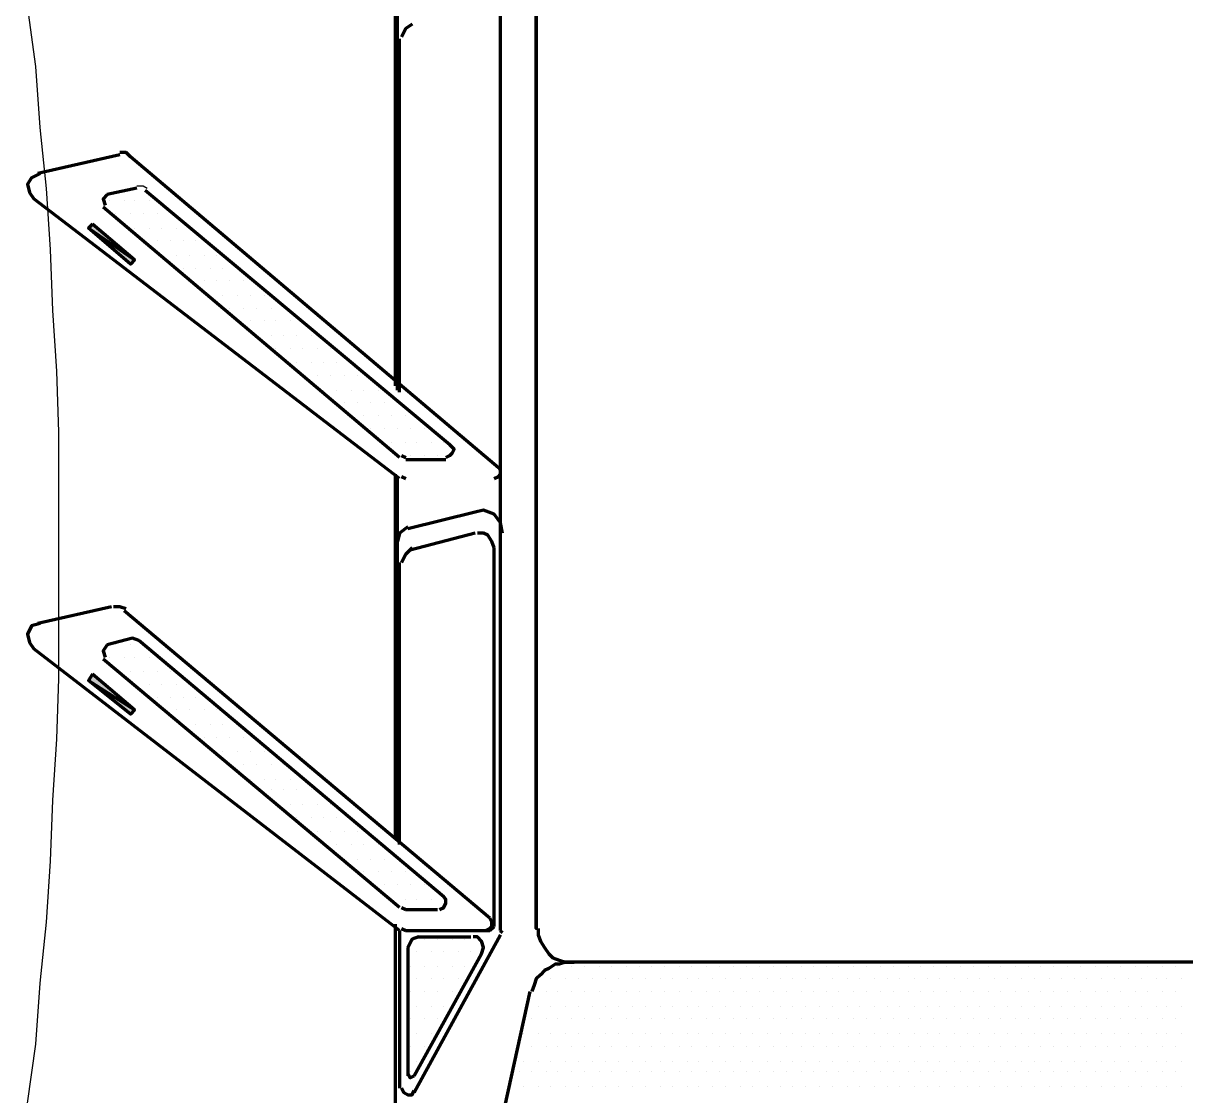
# Model space of a CAD drawing. Header units: millimetres. Extents: x 2273 to 2522, y 1034 to 1187.
# Drawn here: x 2394.022 to 2395.649, y 1170.267 to 1171.767 of the extents above; entities that cross this region are included whole.
import ezdxf

# ---------------------------------------------------------------- set-up
doc = ezdxf.new("R2010")
doc.units = ezdxf.units.MM
doc.linetypes.add('DASHED', pattern=[19.05, 12.7, -6.35])
doc.layers.add('LAYER8', color=8, linetype='Continuous')
doc.layers.add('PAREDES', color=4, linetype='Continuous', lineweight=100)
doc.layers.add('projeção coberta', color=252, linetype='DASHED', lineweight=0)

# ---------------------------------------------------------------- blocks, each defined once
blk = doc.blocks.new('CAR')
at = {"layer": 'projeção coberta', "linetype": 'Continuous'}
for points in [[(75.5446, 144.598), (75.5887, 144.6627), (75.5387, 144.6039), (75.5446, 144.598), (75.5887, 144.6627), (75.5946, 144.6569)], [(76.177, 144.598), (76.2181, 144.6627), (76.1681, 144.6039), (76.177, 144.598), (76.2181, 144.6627), (76.224, 144.6569)]]:
    blk.add_hatch(color=0, dxfattribs=at).paths.add_polyline_path(points)
at = {"layer": 'PAREDES', "color": 0, "linetype": 'Continuous'}
for points in [[(76.5711, 146.3863), (76.5711, 145.2657)], [(76.5946, 146.1275), (76.5946, 146.1275)], [(76.6328, 146.1275), (76.6328, 146.1275)], [(76.6711, 146.1275), (76.6711, 146.1275)], [(76.7093, 146.1275), (76.7093, 146.1275)], [(76.7446, 146.1275), (76.7446, 146.1275)], [(76.577, 146.1186), (76.577, 146.1186)], [(76.5946, 146.1069), (76.5946, 146.1069)], [(76.6123, 146.1186), (76.6123, 146.1186)], [(76.6328, 146.1069), (76.6328, 146.1069)], [(76.6505, 146.1186), (76.6505, 146.1186)], [(76.6711, 146.1069), (76.6711, 146.1069)], [(76.6887, 146.1186), (76.6887, 146.1186)], [(76.7093, 146.1069), (76.7093, 146.1069)], [(76.724, 146.1186), (76.724, 146.1186)], [(76.7446, 146.1069), (76.7446, 146.1069)], [(76.577, 146.101), (76.577, 146.101)], [(76.5946, 146.0922), (76.5946, 146.0922)], [(76.6123, 146.101), (76.6123, 146.101)], [(76.6328, 146.0922), (76.6328, 146.0922)], [(76.6505, 146.101), (76.6505, 146.101)], [(76.6711, 146.0922), (76.6711, 146.0922)], [(76.6887, 146.101), (76.6887, 146.101)], [(76.7093, 146.0922), (76.7093, 146.0922)], [(76.724, 146.101), (76.724, 146.101)], [(76.7446, 146.0922), (76.7446, 146.0922)], [(76.577, 146.0804), (76.577, 146.0804)], [(76.6123, 146.0804), (76.6123, 146.0804)], [(76.6505, 146.0804), (76.6505, 146.0804)], [(76.6887, 146.0804), (76.6887, 146.0804)], [(76.724, 146.0804), (76.724, 146.0804)], [(76.577, 146.0627), (76.577, 146.0627)], [(76.5946, 146.0716), (76.5946, 146.0716)], [(76.6123, 146.0627), (76.6123, 146.0627)], [(76.6328, 146.0716), (76.6328, 146.0716)], [(76.6505, 146.0627), (76.6505, 146.0627)], [(76.6711, 146.0716), (76.6711, 146.0716)], [(76.6887, 146.0627), (76.6887, 146.0627)], [(76.7093, 146.0716), (76.7093, 146.0716)], [(76.724, 146.0627), (76.724, 146.0627)], [(76.7446, 146.0716), (76.7446, 146.0716)], [(76.577, 146.0422), (76.577, 146.0422)], [(76.5946, 146.0539), (76.5946, 146.0539)], [(76.6123, 146.0422), (76.6123, 146.0422)], [(76.6328, 146.0539), (76.6328, 146.0539)], [(76.6505, 146.0422), (76.6505, 146.0422)], [(76.6711, 146.0539), (76.6711, 146.0539)], [(76.6887, 146.0422), (76.6887, 146.0422)], [(76.7093, 146.0539), (76.7093, 146.0539)], [(76.724, 146.0422), (76.724, 146.0422)], [(76.7446, 146.0539), (76.7446, 146.0539)], [(76.5946, 146.0333), (76.5946, 146.0333)], [(76.6328, 146.0333), (76.6328, 146.0333)], [(76.6711, 146.0333), (76.6711, 146.0333)], [(76.7093, 146.0333), (76.7093, 146.0333)], [(76.7446, 146.0333), (76.7446, 146.0333)], [(76.577, 146.0245), (76.577, 146.0245)], [(76.5946, 146.0157), (76.5946, 146.0157)], [(76.6123, 146.0245), (76.6123, 146.0245)], [(76.6328, 146.0157), (76.6328, 146.0157)], [(76.6505, 146.0245), (76.6505, 146.0245)], [(76.6711, 146.0157), (76.6711, 146.0157)], [(76.6887, 146.0245), (76.6887, 146.0245)], [(76.7093, 146.0157), (76.7093, 146.0157)], [(76.724, 146.0245), (76.724, 146.0245)], [(76.7446, 146.0157), (76.7446, 146.0157)], [(76.577, 146.0069), (76.577, 146.0069)], [(76.5946, 145.9951), (76.5946, 145.9951)], [(76.6123, 146.0069), (76.6123, 146.0069)], [(76.6328, 145.9951), (76.6328, 145.9951)], [(76.6505, 146.0069), (76.6505, 146.0069)], [(76.6711, 145.9951), (76.6711, 145.9951)], [(76.6887, 146.0069), (76.6887, 146.0069)], [(76.7093, 145.9951), (76.7093, 145.9951)], [(76.724, 146.0069), (76.724, 146.0069)], [(76.7446, 145.9951), (76.7446, 145.9951)], [(76.577, 145.9863), (76.577, 145.9863)], [(76.5946, 145.9775), (76.5946, 145.9775)], [(76.6123, 145.9863), (76.6123, 145.9863)], [(76.6328, 145.9775), (76.6328, 145.9775)], [(76.6505, 145.9863), (76.6505, 145.9863)], [(76.6711, 145.9775), (76.6711, 145.9775)], [(76.6887, 145.9863), (76.6887, 145.9863)], [(76.7093, 145.9775), (76.7093, 145.9775)], [(76.724, 145.9863), (76.724, 145.9863)], [(76.7446, 145.9775), (76.7446, 145.9775)], [(76.577, 145.9686), (76.577, 145.9686)], [(76.5946, 145.9598), (76.5946, 145.9598)], [(76.6123, 145.9686), (76.6123, 145.9686)], [(76.6328, 145.9598), (76.6328, 145.9598)], [(76.6505, 145.9686), (76.6505, 145.9686)], [(76.6711, 145.9598), (76.6711, 145.9598)], [(76.6887, 145.9686), (76.6887, 145.9686)], [(76.7093, 145.9598), (76.7093, 145.9598)], [(76.724, 145.9686), (76.724, 145.9686)], [(76.7446, 145.9598), (76.7446, 145.9598)], [(76.577, 145.948), (76.577, 145.948)], [(76.6123, 145.948), (76.6123, 145.948)], [(76.6505, 145.948), (76.6505, 145.948)], [(76.6887, 145.948), (76.6887, 145.948)], [(76.724, 145.948), (76.724, 145.948)], [(76.577, 145.9304), (76.577, 145.9304)], [(76.5946, 145.9422), (76.5946, 145.9422)], [(76.6123, 145.9304), (76.6123, 145.9304)], [(76.6328, 145.9422), (76.6328, 145.9422)], [(76.6505, 145.9304), (76.6505, 145.9304)], [(76.6711, 145.9422), (76.6711, 145.9422)], [(76.6887, 145.9304), (76.6887, 145.9304)], [(76.7093, 145.9422), (76.7093, 145.9422)], [(76.724, 145.9304), (76.724, 145.9304)], [(76.7446, 145.9422), (76.7446, 145.9422)], [(76.577, 145.9127), (76.577, 145.9127)], [(76.5946, 145.9216), (76.5946, 145.9216)], [(76.6123, 145.9127), (76.6123, 145.9127)], [(76.6328, 145.9216), (76.6328, 145.9216)], [(76.6505, 145.9127), (76.6505, 145.9127)], [(76.6711, 145.9216), (76.6711, 145.9216)], [(76.6887, 145.9127), (76.6887, 145.9127)], [(76.7093, 145.9216), (76.7093, 145.9216)], [(76.724, 145.9127), (76.724, 145.9127)], [(76.7446, 145.9216), (76.7446, 145.9216)], [(76.577, 145.8951), (76.577, 145.8951)], [(76.5946, 145.9039), (76.5946, 145.9039)], [(76.6123, 145.8951), (76.6123, 145.8951)], [(76.6328, 145.9039), (76.6328, 145.9039)], [(76.6505, 145.8951), (76.6505, 145.8951)], [(76.6711, 145.9039), (76.6711, 145.9039)], [(76.6887, 145.8951), (76.6887, 145.8951)], [(76.7093, 145.9039), (76.7093, 145.9039)], [(76.724, 145.8951), (76.724, 145.8951)], [(76.7446, 145.9039), (76.7446, 145.9039)], [(76.5946, 145.8833), (76.5946, 145.8833)], [(76.6328, 145.8833), (76.6328, 145.8833)], [(76.6711, 145.8833), (76.6711, 145.8833)], [(76.7093, 145.8833), (76.7093, 145.8833)], [(76.7446, 145.8833), (76.7446, 145.8833)], [(76.577, 145.8745), (76.577, 145.8745)], [(76.5946, 145.8657), (76.5946, 145.8657)], [(76.6123, 145.8745), (76.6123, 145.8745)], [(76.6328, 145.8657), (76.6328, 145.8657)], [(76.6505, 145.8745), (76.6505, 145.8745)], [(76.6711, 145.8657), (76.6711, 145.8657)], [(76.6887, 145.8745), (76.6887, 145.8745)], [(76.7093, 145.8657), (76.7093, 145.8657)], [(76.724, 145.8745), (76.724, 145.8745)], [(76.7446, 145.8657), (76.7446, 145.8657)], [(76.577, 145.8569), (76.577, 145.8569)], [(76.6123, 145.8569), (76.6123, 145.8569)], [(76.6505, 145.8569), (76.6505, 145.8569)], [(76.6887, 145.8569), (76.6887, 145.8569)], [(76.724, 145.8569), (76.724, 145.8569)], [(76.577, 145.8363), (76.577, 145.8363)], [(76.5946, 145.8451), (76.5946, 145.8451)], [(76.6123, 145.8363), (76.6123, 145.8363)], [(76.6328, 145.8451), (76.6328, 145.8451)], [(76.6505, 145.8363), (76.6505, 145.8363)], [(76.6711, 145.8451), (76.6711, 145.8451)], [(76.6887, 145.8363), (76.6887, 145.8363)], [(76.7093, 145.8451), (76.7093, 145.8451)], [(76.724, 145.8363), (76.724, 145.8363)], [(76.7446, 145.8451), (76.7446, 145.8451)], [(76.577, 145.8186), (76.577, 145.8186)], [(76.5946, 145.8275), (76.5946, 145.8275)], [(76.6123, 145.8186), (76.6123, 145.8186)], [(76.6328, 145.8275), (76.6328, 145.8275)], [(76.6505, 145.8186), (76.6505, 145.8186)], [(76.6711, 145.8275), (76.6711, 145.8275)], [(76.6887, 145.8186), (76.6887, 145.8186)], [(76.7093, 145.8275), (76.7093, 145.8275)], [(76.724, 145.8186), (76.724, 145.8186)], [(76.7446, 145.8275), (76.7446, 145.8275)], [(76.577, 145.798), (76.577, 145.798)], [(76.5946, 145.8098), (76.5946, 145.8098)], [(76.6123, 145.798), (76.6123, 145.798)], [(76.6328, 145.8098), (76.6328, 145.8098)], [(76.6505, 145.798), (76.6505, 145.798)], [(76.6711, 145.8098), (76.6711, 145.8098)], [(76.6887, 145.798), (76.6887, 145.798)], [(76.7093, 145.8098), (76.7093, 145.8098)], [(76.724, 145.798), (76.724, 145.798)], [(76.7446, 145.8098), (76.7446, 145.8098)], [(76.5946, 145.7892), (76.5946, 145.7892)], [(76.6328, 145.7892), (76.6328, 145.7892)], [(76.6711, 145.7892), (76.6711, 145.7892)], [(76.7093, 145.7892), (76.7093, 145.7892)], [(76.7446, 145.7892), (76.7446, 145.7892)], [(76.577, 145.7804), (76.577, 145.7804)], [(76.5946, 145.7716), (76.5946, 145.7716)], [(76.6123, 145.7804), (76.6123, 145.7804)], [(76.6328, 145.7716), (76.6328, 145.7716)], [(76.6505, 145.7804), (76.6505, 145.7804)], [(76.6711, 145.7716), (76.6711, 145.7716)], [(76.6887, 145.7804), (76.6887, 145.7804)], [(76.7093, 145.7716), (76.7093, 145.7716)], [(76.724, 145.7804), (76.724, 145.7804)], [(76.7446, 145.7716), (76.7446, 145.7716)], [(76.577, 145.7627), (76.577, 145.7627)], [(76.5946, 145.7539), (76.5946, 145.7539)], [(76.6123, 145.7627), (76.6123, 145.7627)], [(76.6328, 145.7539), (76.6328, 145.7539)], [(76.6505, 145.7627), (76.6505, 145.7627)], [(76.6711, 145.7539), (76.6711, 145.7539)], [(76.6887, 145.7627), (76.6887, 145.7627)], [(76.7093, 145.7539), (76.7093, 145.7539)], [(76.724, 145.7627), (76.724, 145.7627)], [(76.7446, 145.7539), (76.7446, 145.7539)], [(76.577, 145.7451), (76.577, 145.7451)], [(76.5946, 145.7333), (76.5946, 145.7333)], [(76.6123, 145.7451), (76.6123, 145.7451)], [(76.6328, 145.7333), (76.6328, 145.7333)], [(76.6505, 145.7451), (76.6505, 145.7451)], [(76.6711, 145.7333), (76.6711, 145.7333)], [(76.6887, 145.7451), (76.6887, 145.7451)], [(76.7093, 145.7333), (76.7093, 145.7333)], [(76.724, 145.7451), (76.724, 145.7451)], [(76.7446, 145.7333), (76.7446, 145.7333)], [(76.577, 145.7245), (76.577, 145.7245)], [(76.5946, 145.7157), (76.5946, 145.7157)], [(76.6123, 145.7245), (76.6123, 145.7245)], [(76.6328, 145.7157), (76.6328, 145.7157)], [(76.6505, 145.7245), (76.6505, 145.7245)], [(76.6711, 145.7157), (76.6711, 145.7157)], [(76.6887, 145.7245), (76.6887, 145.7245)], [(76.7093, 145.7157), (76.7093, 145.7157)], [(76.724, 145.7245), (76.724, 145.7245)], [(76.7446, 145.7157), (76.7446, 145.7157)], [(76.577, 145.7069), (76.577, 145.7069)], [(76.6123, 145.7069), (76.6123, 145.7069)], [(76.6505, 145.7069), (76.6505, 145.7069)], [(76.6887, 145.7069), (76.6887, 145.7069)], [(76.724, 145.7069), (76.724, 145.7069)], [(76.577, 145.6863), (76.577, 145.6863)], [(76.5946, 145.698), (76.5946, 145.698)], [(76.6123, 145.6863), (76.6123, 145.6863)], [(76.6328, 145.698), (76.6328, 145.698)], [(76.6505, 145.6863), (76.6505, 145.6863)], [(76.6711, 145.698), (76.6711, 145.698)], [(76.6887, 145.6863), (76.6887, 145.6863)], [(76.7093, 145.698), (76.7093, 145.698)], [(76.724, 145.6863), (76.724, 145.6863)], [(76.7446, 145.698), (76.7446, 145.698)], [(76.577, 145.6686), (76.577, 145.6686)], [(76.5946, 145.6775), (76.5946, 145.6775)], [(76.6123, 145.6686), (76.6123, 145.6686)], [(76.6328, 145.6775), (76.6328, 145.6775)], [(76.6505, 145.6686), (76.6505, 145.6686)], [(76.6711, 145.6775), (76.6711, 145.6775)], [(76.6887, 145.6686), (76.6887, 145.6686)], [(76.7093, 145.6775), (76.7093, 145.6775)], [(76.724, 145.6686), (76.724, 145.6686)], [(76.7446, 145.6775), (76.7446, 145.6775)], [(76.5946, 145.6598), (76.5946, 145.6598)], [(76.6328, 145.6598), (76.6328, 145.6598)], [(76.6711, 145.6598), (76.6711, 145.6598)], [(76.7093, 145.6598), (76.7093, 145.6598)], [(76.7446, 145.6598), (76.7446, 145.6598)], [(76.577, 145.648), (76.577, 145.648)], [(76.5946, 145.6392), (76.5946, 145.6392)], [(76.6123, 145.648), (76.6123, 145.648)], [(76.6328, 145.6392), (76.6328, 145.6392)], [(76.6505, 145.648), (76.6505, 145.648)], [(76.6711, 145.6392), (76.6711, 145.6392)], [(76.6887, 145.648), (76.6887, 145.648)], [(76.7093, 145.6392), (76.7093, 145.6392)], [(76.724, 145.648), (76.724, 145.648)], [(76.7446, 145.6392), (76.7446, 145.6392)], [(76.577, 145.6304), (76.577, 145.6304)], [(76.5946, 145.6216), (76.5946, 145.6216)], [(76.6123, 145.6304), (76.6123, 145.6304)], [(76.6328, 145.6216), (76.6328, 145.6216)], [(76.6505, 145.6304), (76.6505, 145.6304)], [(76.6711, 145.6216), (76.6711, 145.6216)], [(76.6887, 145.6304), (76.6887, 145.6304)], [(76.7093, 145.6216), (76.7093, 145.6216)], [(76.724, 145.6304), (76.724, 145.6304)], [(76.7446, 145.6216), (76.7446, 145.6216)], [(76.577, 145.6127), (76.577, 145.6127)], [(76.6123, 145.6127), (76.6123, 145.6127)], [(76.6505, 145.6127), (76.6505, 145.6127)], [(76.6887, 145.6127), (76.6887, 145.6127)], [(76.724, 145.6127), (76.724, 145.6127)], [(76.577, 145.5951), (76.577, 145.5951)], [(76.5946, 145.601), (76.5946, 145.601)], [(76.6123, 145.5951), (76.6123, 145.5951)], [(76.6328, 145.601), (76.6328, 145.601)], [(76.6505, 145.5951), (76.6505, 145.5951)], [(76.6711, 145.601), (76.6711, 145.601)], [(76.6887, 145.5951), (76.6887, 145.5951)], [(76.7093, 145.601), (76.7093, 145.601)], [(76.724, 145.5951), (76.724, 145.5951)], [(76.7446, 145.601), (76.7446, 145.601)], [(76.577, 145.5745), (76.577, 145.5745)], [(76.5946, 145.5833), (76.5946, 145.5833)], [(76.6123, 145.5745), (76.6123, 145.5745)], [(76.6328, 145.5833), (76.6328, 145.5833)], [(76.6505, 145.5745), (76.6505, 145.5745)], [(76.6711, 145.5833), (76.6711, 145.5833)], [(76.6887, 145.5745), (76.6887, 145.5745)], [(76.7093, 145.5833), (76.7093, 145.5833)], [(76.724, 145.5745), (76.724, 145.5745)], [(76.7446, 145.5833), (76.7446, 145.5833)], [(76.577, 145.5569), (76.577, 145.5569)], [(76.5946, 145.5657), (76.5946, 145.5657)], [(76.6123, 145.5569), (76.6123, 145.5569)], [(76.6328, 145.5657), (76.6328, 145.5657)], [(76.6505, 145.5569), (76.6505, 145.5569)], [(76.6711, 145.5657), (76.6711, 145.5657)], [(76.6887, 145.5569), (76.6887, 145.5569)], [(76.7093, 145.5657), (76.7093, 145.5657)], [(76.724, 145.5569), (76.724, 145.5569)], [(76.7446, 145.5657), (76.7446, 145.5657)], [(76.5946, 145.548), (76.5946, 145.548)], [(76.6328, 145.548), (76.6328, 145.548)], [(76.6711, 145.548), (76.6711, 145.548)], [(76.7093, 145.548), (76.7093, 145.548)], [(76.7446, 145.548), (76.7446, 145.548)], [(76.577, 145.5363), (76.577, 145.5363)], [(76.5946, 145.5275), (76.5946, 145.5275)], [(76.6123, 145.5363), (76.6123, 145.5363)], [(76.6328, 145.5275), (76.6328, 145.5275)], [(76.6505, 145.5363), (76.6505, 145.5363)], [(76.6711, 145.5275), (76.6711, 145.5275)], [(76.6887, 145.5363), (76.6887, 145.5363)], [(76.7093, 145.5275), (76.7093, 145.5275)], [(76.724, 145.5363), (76.724, 145.5363)], [(76.7446, 145.5275), (76.7446, 145.5275)], [(76.577, 145.5186), (76.577, 145.5186)], [(76.5946, 145.5098), (76.5946, 145.5098)], [(76.6123, 145.5186), (76.6123, 145.5186)], [(76.6328, 145.5098), (76.6328, 145.5098)], [(76.6505, 145.5186), (76.6505, 145.5186)], [(76.6711, 145.5098), (76.6711, 145.5098)], [(76.6887, 145.5186), (76.6887, 145.5186)], [(76.7093, 145.5098), (76.7093, 145.5098)], [(76.724, 145.5186), (76.724, 145.5186)], [(76.7446, 145.5098), (76.7446, 145.5098)], [(76.577, 145.501), (76.577, 145.501)], [(76.5946, 145.4892), (76.5946, 145.4892)], [(76.6123, 145.501), (76.6123, 145.501)], [(76.6328, 145.4892), (76.6328, 145.4892)], [(76.6505, 145.501), (76.6505, 145.501)], [(76.6711, 145.4892), (76.6711, 145.4892)], [(76.6887, 145.501), (76.6887, 145.501)], [(76.7093, 145.4892), (76.7093, 145.4892)], [(76.724, 145.501), (76.724, 145.501)], [(76.7446, 145.4892), (76.7446, 145.4892)], [(76.577, 145.4804), (76.577, 145.4804)], [(76.5946, 145.4716), (76.5946, 145.4716)], [(76.6123, 145.4804), (76.6123, 145.4804)], [(76.6328, 145.4716), (76.6328, 145.4716)], [(76.6505, 145.4804), (76.6505, 145.4804)], [(76.6711, 145.4716), (76.6711, 145.4716)], [(76.6887, 145.4804), (76.6887, 145.4804)], [(76.7093, 145.4716), (76.7093, 145.4716)], [(76.724, 145.4804), (76.724, 145.4804)], [(76.7446, 145.4716), (76.7446, 145.4716)], [(76.577, 145.4627), (76.577, 145.4627)], [(76.6123, 145.4627), (76.6123, 145.4627)], [(76.6505, 145.4627), (76.6505, 145.4627)], [(76.6887, 145.4627), (76.6887, 145.4627)], [(76.724, 145.4627), (76.724, 145.4627)], [(76.577, 145.4422), (76.577, 145.4422)], [(76.5946, 145.451), (76.5946, 145.451)], [(76.6123, 145.4422), (76.6123, 145.4422)], [(76.6328, 145.451), (76.6328, 145.451)], [(76.6505, 145.4422), (76.6505, 145.4422)], [(76.6711, 145.451), (76.6711, 145.451)], [(76.6887, 145.4422), (76.6887, 145.4422)], [(76.7093, 145.451), (76.7093, 145.451)], [(76.724, 145.4422), (76.724, 145.4422)], [(76.7446, 145.451), (76.7446, 145.451)], [(76.577, 145.4245), (76.577, 145.4245)], [(76.5946, 145.4363), (76.5946, 145.4363)], [(76.6123, 145.4245), (76.6123, 145.4245)], [(76.6328, 145.4363), (76.6328, 145.4363)], [(76.6505, 145.4245), (76.6505, 145.4245)], [(76.6711, 145.4363), (76.6711, 145.4363)], [(76.6887, 145.4245), (76.6887, 145.4245)], [(76.7093, 145.4363), (76.7093, 145.4363)], [(76.724, 145.4245), (76.724, 145.4245)], [(76.7446, 145.4363), (76.7446, 145.4363)], [(76.5946, 145.4157), (76.5946, 145.4157)], [(76.6328, 145.4157), (76.6328, 145.4157)], [(76.6711, 145.4157), (76.6711, 145.4157)], [(76.7093, 145.4157), (76.7093, 145.4157)], [(76.7446, 145.4157), (76.7446, 145.4157)], [(76.577, 145.4039), (76.577, 145.4039)], [(76.5946, 145.398), (76.5946, 145.398)], [(76.6123, 145.4039), (76.6123, 145.4039)], [(76.6328, 145.398), (76.6328, 145.398)], [(76.6505, 145.4039), (76.6505, 145.4039)], [(76.6711, 145.398), (76.6711, 145.398)], [(76.6887, 145.4039), (76.6887, 145.4039)], [(76.7093, 145.398), (76.7093, 145.398)], [(76.724, 145.4039), (76.724, 145.4039)], [(76.7446, 145.398), (76.7446, 145.398)], [(76.577, 145.3863), (76.577, 145.3863)], [(76.5946, 145.3775), (76.5946, 145.3775)], [(76.6123, 145.3863), (76.6123, 145.3863)], [(76.6328, 145.3775), (76.6328, 145.3775)], [(76.6505, 145.3863), (76.6505, 145.3863)], [(76.6711, 145.3775), (76.6711, 145.3775)], [(76.6887, 145.3863), (76.6887, 145.3863)], [(76.7093, 145.3775), (76.7093, 145.3775)], [(76.724, 145.3863), (76.724, 145.3863)], [(76.7446, 145.3775), (76.7446, 145.3775)], [(76.577, 145.3686), (76.577, 145.3686)], [(76.5946, 145.3598), (76.5946, 145.3598)], [(76.6123, 145.3686), (76.6123, 145.3686)], [(76.6328, 145.3598), (76.6328, 145.3598)], [(76.6505, 145.3686), (76.6505, 145.3686)], [(76.6711, 145.3598), (76.6711, 145.3598)], [(76.6887, 145.3686), (76.6887, 145.3686)], [(76.7093, 145.3598), (76.7093, 145.3598)], [(76.724, 145.3686), (76.724, 145.3686)], [(76.7446, 145.3598), (76.7446, 145.3598)], [(76.577, 145.351), (76.577, 145.351)], [(76.6123, 145.351), (76.6123, 145.351)], [(76.6505, 145.351), (76.6505, 145.351)], [(76.6887, 145.351), (76.6887, 145.351)], [(76.724, 145.351), (76.724, 145.351)], [(76.577, 145.3304), (76.577, 145.3304)], [(76.5946, 145.3392), (76.5946, 145.3392)], [(76.6123, 145.3304), (76.6123, 145.3304)], [(76.6328, 145.3392), (76.6328, 145.3392)], [(76.6505, 145.3304), (76.6505, 145.3304)], [(76.6711, 145.3392), (76.6711, 145.3392)], [(76.6887, 145.3304), (76.6887, 145.3304)], [(76.7093, 145.3392), (76.7093, 145.3392)], [(76.724, 145.3304), (76.724, 145.3304)], [(76.7446, 145.3392), (76.7446, 145.3392)], [(76.577, 145.3127), (76.577, 145.3127)], [(76.5946, 145.3216), (76.5946, 145.3216)], [(76.6123, 145.3127), (76.6123, 145.3127)], [(76.6328, 145.3216), (76.6328, 145.3216)], [(76.6505, 145.3127), (76.6505, 145.3127)], [(76.6711, 145.3216), (76.6711, 145.3216)], [(76.6887, 145.3127), (76.6887, 145.3127)], [(76.7093, 145.3216), (76.7093, 145.3216)], [(76.724, 145.3127), (76.724, 145.3127)], [(76.7446, 145.3216), (76.7446, 145.3216)], [(76.5946, 145.3039), (76.5946, 145.3039)], [(76.6328, 145.3039), (76.6328, 145.3039)], [(76.6711, 145.3039), (76.6711, 145.3039)], [(76.7093, 145.3039), (76.7093, 145.3039)], [(76.7446, 145.3039), (76.7446, 145.3039)], [(76.524, 145.2275), (76.5328, 145.2275), (76.5417, 145.2304), (76.5505, 145.2363), (76.5593, 145.2422), (76.5652, 145.248), (76.5681, 145.2569), (76.5711, 145.2657), (76.5711, 145.2775)], [(76.524, 145.2275), (76.5328, 145.2275), (76.5417, 145.2304), (76.5505, 145.2363), (76.5593, 145.2422), (76.5652, 145.248), (76.5681, 145.2569), (76.5711, 145.2657), (76.5711, 145.2775)], [(76.577, 145.2922), (76.577, 145.2922)], [(76.5946, 145.2833), (76.5946, 145.2833)], [(76.6123, 145.2922), (76.6123, 145.2922)], [(76.6328, 145.2833), (76.6328, 145.2833)], [(76.6505, 145.2922), (76.6505, 145.2922)], [(76.6711, 145.2833), (76.6711, 145.2833)], [(76.6887, 145.2922), (76.6887, 145.2922)], [(76.7093, 145.2833), (76.7093, 145.2833)], [(76.724, 145.2922), (76.724, 145.2922)], [(76.7446, 145.2833), (76.7446, 145.2833)], [(76.5711, 145.2657), (76.574, 145.2569), (76.574, 145.251), (76.5799, 145.2422), (76.5828, 145.2363), (76.5887, 145.2304), (76.5946, 145.2245), (76.6034, 145.2216), (76.6123, 145.2186)], [(76.5711, 145.2657), (76.574, 145.2569), (76.574, 145.251), (76.5799, 145.2422), (76.5828, 145.2363), (76.5887, 145.2304), (76.5946, 145.2245), (76.6034, 145.2216), (76.6123, 145.2186)], [(76.5711, 145.2657), (76.5711, 145.2657)], [(76.577, 145.2745), (76.577, 145.2745)], [(76.5946, 145.2657), (76.5946, 145.2657)], [(76.6123, 145.2745), (76.6123, 145.2745)], [(76.6328, 145.2657), (76.6328, 145.2657)], [(76.6505, 145.2745), (76.6505, 145.2745)], [(76.6711, 145.2657), (76.6711, 145.2657)], [(76.6887, 145.2745), (76.6887, 145.2745)], [(76.7093, 145.2657), (76.7093, 145.2657)], [(76.724, 145.2745), (76.724, 145.2745)], [(76.7446, 145.2657), (76.7446, 145.2657)], [(76.577, 145.2539), (76.577, 145.2539)], [(76.5946, 145.2451), (76.5946, 145.2451)], [(76.6123, 145.2539), (76.6123, 145.2539)], [(76.6328, 145.2451), (76.6328, 145.2451)], [(76.6505, 145.2539), (76.6505, 145.2539)], [(76.6711, 145.2451), (76.6711, 145.2451)], [(76.6887, 145.2539), (76.6887, 145.2539)], [(76.7093, 145.2451), (76.7093, 145.2451)], [(76.724, 145.2539), (76.724, 145.2539)], [(76.7446, 145.2451), (76.7446, 145.2451)], [(76.6123, 145.2392), (76.6123, 145.2392)], [(76.6505, 145.2392), (76.6505, 145.2392)], [(76.6887, 145.2392), (76.6887, 145.2392)], [(76.724, 145.2392), (76.724, 145.2392)], [(74.9828, 145.2245), (76.524, 145.2245), (74.9828, 145.2245)], [(76.5946, 145.2275), (76.5946, 145.2275)], [(76.6123, 145.2186), (76.6123, 145.2186)], [(76.6123, 145.2157), (77.0534, 145.1186)], [(76.6328, 145.2275), (76.6328, 145.2275)], [(76.6505, 145.2186), (76.6505, 145.2186)], [(76.6711, 145.2275), (76.6711, 145.2275)], [(76.6887, 145.2186), (76.6887, 145.2186)], [(76.7093, 145.2275), (76.7093, 145.2275)], [(76.724, 145.2186), (76.724, 145.2186)], [(76.7446, 145.2275), (76.7446, 145.2275)], [(76.6711, 145.2069), (76.6711, 145.2069)], [(76.6887, 145.201), (76.6887, 145.201)], [(76.7093, 145.2069), (76.7093, 145.2069)], [(76.724, 145.201), (76.724, 145.201)], [(76.7446, 145.2069), (76.7446, 145.2069)], [(76.7446, 145.1892), (76.7446, 145.1892)], [(76.527, 145.1745), (75.2328, 145.1745)], [(75.8799, 145.1716), (75.4446, 144.6569)], [(75.8946, 145.1657), (75.8917, 145.1716), (75.8887, 145.1745), (75.8828, 145.1745), (75.877, 145.1716)], [(75.9711, 145.1775), (75.9564, 145.1745), (75.9446, 145.1657), (75.9387, 145.151), (75.9417, 145.1392)], [(75.9917, 145.1657), (75.9828, 145.1627), (75.974, 145.1569), (75.9711, 145.151), (75.9711, 145.1422)], [(76.5211, 145.1657), (75.9917, 145.1657)], [(76.527, 145.1539), (76.524, 145.1598), (76.5211, 145.1627), (76.5152, 145.1627), (76.5093, 145.1598)], [(76.527, 145.1598), (76.5211, 145.1657)], [(76.5299, 145.1745), (76.527, 145.1775)], [(76.5328, 145.1745), (76.7534, 145.0539)], [(76.5093, 145.1598), (76.0799, 144.648)], [(76.527, 145.0422), (76.527, 145.1598)], [(76.5593, 145.148), (76.5505, 145.151), (76.5417, 145.148), (76.5358, 145.1422), (76.5358, 145.1363)], [(76.5593, 145.148), (76.7299, 145.0539)], [(75.9417, 145.1392), (75.9652, 145.0451)], [(75.9711, 145.1392), (75.9946, 145.048)], [(76.5358, 145.0598), (76.5358, 145.1333)], [(76.5564, 145.1333), (76.5564, 145.1333)], [(76.5387, 145.1245), (76.5387, 145.1245)], [(76.5564, 145.1157), (76.5564, 145.1157)], [(76.577, 145.1245), (76.577, 145.1245)], [(76.5946, 145.1157), (76.5946, 145.1157)], [(75.8475, 145.1039), (75.4917, 144.6775)], [(75.8652, 145.098), (75.8623, 145.1039), (75.8593, 145.1069), (75.8534, 145.1098), (75.8475, 145.1039)], [(75.8681, 145.0422), (75.8681, 145.098)], [(76.4975, 145.0892), (76.4946, 145.0951), (76.4887, 145.098), (76.4828, 145.098), (76.4799, 145.0951)], [(76.5387, 145.1069), (76.5387, 145.1069)], [(76.577, 145.1069), (76.577, 145.1069)], [(76.6123, 145.1069), (76.6123, 145.1069)], [(75.8446, 145.0951), (75.8446, 145.0951)], [(75.8623, 145.0863), (75.8623, 145.0863)], [(76.4799, 145.0951), (76.1211, 144.6686)], [(76.4975, 145.0422), (76.4975, 145.0863)], [(76.5387, 145.0863), (76.5387, 145.0863)], [(76.5564, 145.0951), (76.5564, 145.0951)], [(76.577, 145.0863), (76.577, 145.0863)], [(76.5946, 145.0951), (76.5946, 145.0951)], [(76.6123, 145.0863), (76.6123, 145.0863)], [(76.6328, 145.0951), (76.6328, 145.0951)], [(76.6505, 145.0863), (76.6505, 145.0863)], [(75.824, 145.0686), (75.824, 145.0686)], [(75.8446, 145.0775), (75.8446, 145.0775)], [(75.8623, 145.0686), (75.8623, 145.0686)], [(76.4623, 145.0686), (76.4623, 145.0686)], [(76.4828, 145.0775), (76.4828, 145.0775)], [(76.5387, 145.0686), (76.5387, 145.0686)], [(76.5564, 145.0775), (76.5564, 145.0775)], [(76.577, 145.0686), (76.577, 145.0686)], [(76.5946, 145.0775), (76.5946, 145.0775)], [(76.6123, 145.0686), (76.6123, 145.0686)], [(76.6328, 145.0775), (76.6328, 145.0775)], [(76.6505, 145.0686), (76.6505, 145.0686)], [(76.6711, 145.0775), (76.6711, 145.0775)], [(76.6887, 145.0686), (76.6887, 145.0686)], [(75.2593, 145.051), (75.2652, 145.0422), (75.277, 145.0363)], [(75.8446, 145.0569), (75.8446, 145.0569)], [(75.9917, 145.051), (76.0005, 145.0422), (76.0123, 145.0363)], [(76.4828, 145.0569), (76.4828, 145.0569)], [(76.5358, 145.0598), (76.5387, 145.051), (76.5505, 145.0451)], [(76.5564, 145.0569), (76.5564, 145.0569)], [(76.5946, 145.0569), (76.5946, 145.0569)], [(76.6328, 145.0569), (76.6328, 145.0569)], [(76.6711, 145.0569), (76.6711, 145.0569)], [(76.7093, 145.0569), (76.7093, 145.0569)], [(76.727, 145.0451), (76.7328, 145.048), (76.7299, 145.0539)], [(76.7475, 145.0363), (76.7534, 145.0392), (76.7564, 145.0451), (76.7564, 145.051), (76.7505, 145.0539)], [(75.774, 145.0333), (75.2799, 145.0333)], [(75.8946, 145.0333), (75.5034, 144.5216)], [(75.8652, 145.0333), (75.5152, 144.6186)], [(75.8064, 145.0422), (75.8064, 145.0422)], [(75.824, 145.048), (75.824, 145.048)], [(75.8446, 145.0422), (75.8446, 145.0422)], [(75.8623, 145.048), (75.8623, 145.048)], [(75.8623, 145.0363), (75.8652, 145.0422)], [(75.8917, 145.0363), (75.8946, 145.0422)], [(75.8917, 145.0363), (75.8946, 145.0422)], [(75.9623, 145.0451), (75.9711, 145.0333), (75.9828, 145.0304)], [(76.4064, 145.0333), (76.0123, 145.0333)], [(76.527, 145.0333), (76.1328, 144.5216)], [(76.4946, 145.0333), (76.1475, 144.6186)], [(76.4446, 145.0422), (76.4446, 145.0422)], [(76.4623, 145.048), (76.4623, 145.048)], [(76.4828, 145.0422), (76.4828, 145.0422)], [(76.4946, 145.0363), (76.4975, 145.0422)], [(76.524, 145.0363), (76.527, 145.0422)], [(76.524, 145.0363), (76.527, 145.0422)], [(76.527, 145.0333), (76.7475, 145.0333)], [(76.5505, 145.0451), (76.7299, 145.0451)], [(76.577, 145.048), (76.577, 145.048)], [(76.6123, 145.048), (76.6123, 145.048)], [(76.6505, 145.048), (76.6505, 145.048)], [(76.6887, 145.048), (76.6887, 145.048)], [(76.724, 145.048), (76.724, 145.048)], [(75.7564, 145.0275), (74.5799, 145.0275)], [(75.7652, 145.0275), (74.5799, 145.0275)], [(75.7711, 145.0304), (75.2475, 145.0304)], [(75.7887, 145.0304), (75.7887, 145.0304)], [(75.8064, 145.0216), (75.8064, 145.0216)], [(75.824, 145.0304), (75.824, 145.0304)], [(75.8446, 145.0216), (75.8446, 145.0216)], [(76.3975, 145.0275), (75.8887, 145.0275)], [(76.3975, 145.0275), (75.8887, 145.0275)], [(76.4005, 145.0304), (75.8917, 145.0304)], [(76.4446, 145.0216), (76.4446, 145.0216)], [(76.4623, 145.0304), (76.4623, 145.0304)], [(76.4828, 145.0216), (76.4828, 145.0216)], [(77.077, 145.0275), (76.5181, 145.0275)], [(75.7711, 145.0039), (75.7711, 145.0039)], [(75.7887, 145.0127), (75.7887, 145.0127)], [(75.8064, 145.0039), (75.8064, 145.0039)], [(75.824, 145.0127), (75.824, 145.0127)], [(76.4064, 145.0039), (76.4064, 145.0039)], [(76.427, 145.0127), (76.427, 145.0127)], [(76.4446, 145.0039), (76.4446, 145.0039)], [(76.4623, 145.0127), (76.4623, 145.0127)], [(75.7887, 144.9922), (75.7887, 144.9922)], [(75.824, 144.9922), (75.824, 144.9922)], [(76.427, 144.9922), (76.427, 144.9922)], [(75.7711, 144.9833), (75.7711, 144.9833)], [(75.8064, 144.9833), (75.8064, 144.9833)], [(76.4064, 144.9833), (76.4064, 144.9833)], [(76.4446, 144.9833), (76.4446, 144.9833)], [(75.4887, 144.6657), (75.4975, 144.6245)], [(75.5064, 144.6627), (75.5064, 144.6627)], [(75.5387, 144.6039), (75.5446, 144.598), (75.5887, 144.6627), (75.5387, 144.6039)], [(75.5446, 144.6627), (75.5446, 144.6627)], [(75.5446, 144.598), (75.5887, 144.6627), (75.5946, 144.6569), (75.5446, 144.598)], [(76.1211, 144.6686), (76.1181, 144.6598)], [(76.1181, 144.6598), (76.127, 144.6245)], [(76.1446, 144.6627), (76.1446, 144.6627)], [(76.1681, 144.6039), (76.177, 144.598), (76.2181, 144.6627), (76.1681, 144.6039)], [(76.177, 144.598), (76.2181, 144.6627), (76.224, 144.6569), (76.177, 144.598)], [(76.1828, 144.6627), (76.1828, 144.6627)], [(75.4446, 144.6569), (75.4387, 144.651), (75.4387, 144.6422)], [(75.4417, 144.6422), (75.4681, 144.5275)], [(75.5064, 144.648), (75.5064, 144.648)], [(75.524, 144.6569), (75.524, 144.6569)], [(76.077, 144.651), (76.074, 144.6422), (76.074, 144.6333)], [(76.127, 144.6569), (76.127, 144.6569)], [(76.1446, 144.648), (76.1446, 144.648)], [(76.1652, 144.6569), (76.1652, 144.6569)], [(75.5064, 144.6275), (75.5064, 144.6275)], [(75.524, 144.6363), (75.524, 144.6363)], [(76.074, 144.6304), (76.0975, 144.5275)], [(76.127, 144.6363), (76.127, 144.6363)], [(76.1446, 144.6275), (76.1446, 144.6275)], [(75.4975, 144.6245), (75.5034, 144.6186), (75.5123, 144.6216)], [(76.127, 144.6245), (76.1358, 144.6186), (76.1446, 144.6216)], [(75.4681, 144.5304), (75.474, 144.5186), (75.4828, 144.5127), (75.4946, 144.5157), (75.5034, 144.5216)], [(76.0975, 144.5304), (76.1005, 144.5186), (76.1123, 144.5127), (76.124, 144.5157), (76.1328, 144.5216)]]:
    blk.add_lwpolyline(points, dxfattribs=at)

msp = doc.modelspace()

# ---------------------------------------------------------------- linework, layer by layer
at = {"layer": 'LAYER8', "color": 0, "linetype": 'Continuous'}
for points in [[(2394.0284, 1170.2566), (2394.0401, 1170.339), (2394.046, 1170.4243), (2394.0548, 1170.5096), (2394.0607, 1170.5949), (2394.0637, 1170.6802), (2394.0695, 1170.7654), (2394.0725, 1170.8507), (2394.0725, 1170.936), (2394.0725, 1171.0243), (2394.0725, 1171.1096), (2394.0725, 1171.1949), (2394.0695, 1171.2802), (2394.0637, 1171.3654), (2394.0607, 1171.4507), (2394.0548, 1171.536), (2394.046, 1171.6213), (2394.0401, 1171.7066), (2394.0284, 1171.7919), (2394.0195, 1171.8743)], [(2394.196, 1171.536), (2394.1901, 1171.539), (2394.1813, 1171.539)], [(2394.199, 1171.5184), (2394.199, 1171.5184)], [(2394.1901, 1171.5007), (2394.1901, 1171.5007)], [(2394.2107, 1171.5007), (2394.2107, 1171.5007)], [(2394.2284, 1171.5007), (2394.2284, 1171.5007)], [(2394.199, 1171.4802), (2394.199, 1171.4802)], [(2394.2166, 1171.4802), (2394.2166, 1171.4802)], [(2394.2372, 1171.4802), (2394.2372, 1171.4802)], [(2394.2548, 1171.4802), (2394.2548, 1171.4802)], [(2394.2107, 1171.4625), (2394.2107, 1171.4625)], [(2394.2284, 1171.4625), (2394.2284, 1171.4625)], [(2394.246, 1171.4625), (2394.246, 1171.4625)], [(2394.2637, 1171.4625), (2394.2637, 1171.4625)], [(2394.2166, 1171.4419), (2394.2166, 1171.4419)], [(2394.2372, 1171.4419), (2394.2372, 1171.4419)], [(2394.2548, 1171.4419), (2394.2548, 1171.4419)], [(2394.2754, 1171.4419), (2394.2754, 1171.4419)], [(2394.2931, 1171.4419), (2394.2931, 1171.4419)], [(2394.246, 1171.4243), (2394.246, 1171.4243)], [(2394.2637, 1171.4243), (2394.2637, 1171.4243)], [(2394.2842, 1171.4243), (2394.2842, 1171.4243)], [(2394.3019, 1171.4243), (2394.3019, 1171.4243)], [(2394.3225, 1171.4243), (2394.3225, 1171.4243)], [(2394.2754, 1171.4066), (2394.2754, 1171.4066)], [(2394.2931, 1171.4066), (2394.2931, 1171.4066)], [(2394.3107, 1171.4066), (2394.3107, 1171.4066)], [(2394.3313, 1171.4066), (2394.3313, 1171.4066)], [(2394.2842, 1171.386), (2394.2842, 1171.386)], [(2394.3019, 1171.386), (2394.3019, 1171.386)], [(2394.3225, 1171.386), (2394.3225, 1171.386)], [(2394.3401, 1171.386), (2394.3401, 1171.386)], [(2394.3607, 1171.386), (2394.3607, 1171.386)], [(2394.3107, 1171.3684), (2394.3107, 1171.3684)], [(2394.3313, 1171.3684), (2394.3313, 1171.3684)], [(2394.349, 1171.3684), (2394.349, 1171.3684)], [(2394.3695, 1171.3684), (2394.3695, 1171.3684)], [(2394.3872, 1171.3684), (2394.3872, 1171.3684)], [(2394.3401, 1171.3507), (2394.3401, 1171.3507)], [(2394.3607, 1171.3507), (2394.3607, 1171.3507)], [(2394.3754, 1171.3507), (2394.3754, 1171.3507)], [(2394.396, 1171.3507), (2394.396, 1171.3507)], [(2394.349, 1171.3302), (2394.349, 1171.3302)], [(2394.3695, 1171.3302), (2394.3695, 1171.3302)], [(2394.3872, 1171.3302), (2394.3872, 1171.3302)], [(2394.4048, 1171.3302), (2394.4048, 1171.3302)], [(2394.4254, 1171.3302), (2394.4254, 1171.3302)], [(2394.3754, 1171.3125), (2394.3754, 1171.3125)], [(2394.396, 1171.3125), (2394.396, 1171.3125)], [(2394.4137, 1171.3125), (2394.4137, 1171.3125)], [(2394.4342, 1171.3125), (2394.4342, 1171.3125)], [(2394.4519, 1171.3125), (2394.4519, 1171.3125)], [(2394.4048, 1171.2919), (2394.4048, 1171.2919)], [(2394.4254, 1171.2919), (2394.4254, 1171.2919)], [(2394.4431, 1171.2919), (2394.4431, 1171.2919)], [(2394.4607, 1171.2919), (2394.4607, 1171.2919)], [(2394.4137, 1171.2743), (2394.4137, 1171.2743)], [(2394.4342, 1171.2743), (2394.4342, 1171.2743)], [(2394.4519, 1171.2743), (2394.4519, 1171.2743)], [(2394.4725, 1171.2743), (2394.4725, 1171.2743)], [(2394.4901, 1171.2743), (2394.4901, 1171.2743)], [(2394.4431, 1171.2537), (2394.4431, 1171.2537)], [(2394.4607, 1171.2537), (2394.4607, 1171.2537)], [(2394.4813, 1171.2537), (2394.4813, 1171.2537)], [(2394.4725, 1171.236), (2394.4725, 1171.236)], [(2394.4901, 1171.236), (2394.4901, 1171.236)], [(2394.199, 1170.8802), (2394.199, 1170.8802)], [(2394.1901, 1170.8596), (2394.1901, 1170.8596)], [(2394.2107, 1170.8596), (2394.2107, 1170.8596)], [(2394.2284, 1170.8596), (2394.2284, 1170.8596)], [(2394.199, 1170.8419), (2394.199, 1170.8419)], [(2394.2166, 1170.8419), (2394.2166, 1170.8419)], [(2394.2372, 1170.8419), (2394.2372, 1170.8419)], [(2394.2107, 1170.8243), (2394.2107, 1170.8243)], [(2394.2284, 1170.8243), (2394.2284, 1170.8243)], [(2394.246, 1170.8243), (2394.246, 1170.8243)], [(2394.2637, 1170.8243), (2394.2637, 1170.8243)], [(2394.2372, 1170.8066), (2394.2372, 1170.8066)], [(2394.2548, 1170.8066), (2394.2548, 1170.8066)], [(2394.2754, 1170.8066), (2394.2754, 1170.8066)], [(2394.2931, 1170.8066), (2394.2931, 1170.8066)], [(2394.246, 1170.786), (2394.246, 1170.786)], [(2394.2637, 1170.786), (2394.2637, 1170.786)], [(2394.2842, 1170.786), (2394.2842, 1170.786)], [(2394.3019, 1170.786), (2394.3019, 1170.786)], [(2394.3225, 1170.786), (2394.3225, 1170.786)], [(2394.2754, 1170.7684), (2394.2754, 1170.7684)], [(2394.2931, 1170.7684), (2394.2931, 1170.7684)], [(2394.3107, 1170.7684), (2394.3107, 1170.7684)], [(2394.3313, 1170.7684), (2394.3313, 1170.7684)], [(2394.3019, 1170.7478), (2394.3019, 1170.7478)], [(2394.3225, 1170.7478), (2394.3225, 1170.7478)], [(2394.3401, 1170.7478), (2394.3401, 1170.7478)], [(2394.3607, 1170.7478), (2394.3607, 1170.7478)], [(2394.3107, 1170.7302), (2394.3107, 1170.7302)], [(2394.3313, 1170.7302), (2394.3313, 1170.7302)], [(2394.349, 1170.7302), (2394.349, 1170.7302)], [(2394.3695, 1170.7302), (2394.3695, 1170.7302)], [(2394.3872, 1170.7302), (2394.3872, 1170.7302)], [(2394.3401, 1170.7096), (2394.3401, 1170.7096)], [(2394.3607, 1170.7096), (2394.3607, 1170.7096)], [(2394.3754, 1170.7096), (2394.3754, 1170.7096)], [(2394.396, 1170.7096), (2394.396, 1170.7096)], [(2394.3695, 1170.6949), (2394.3695, 1170.6949)], [(2394.3872, 1170.6949), (2394.3872, 1170.6949)], [(2394.4048, 1170.6949), (2394.4048, 1170.6949)], [(2394.4254, 1170.6949), (2394.4254, 1170.6949)], [(2394.396, 1170.6743), (2394.396, 1170.6743)], [(2394.4137, 1170.6743), (2394.4137, 1170.6743)], [(2394.4342, 1170.6743), (2394.4342, 1170.6743)], [(2394.4519, 1170.6743), (2394.4519, 1170.6743)], [(2394.4048, 1170.6566), (2394.4048, 1170.6566)], [(2394.4254, 1170.6566), (2394.4254, 1170.6566)], [(2394.4431, 1170.6566), (2394.4431, 1170.6566)], [(2394.4607, 1170.6566), (2394.4607, 1170.6566)], [(2394.4342, 1170.636), (2394.4342, 1170.636)], [(2394.4519, 1170.636), (2394.4519, 1170.636)], [(2394.4725, 1170.636), (2394.4725, 1170.636)], [(2394.4901, 1170.636), (2394.4901, 1170.636)], [(2394.4607, 1170.6184), (2394.4607, 1170.6184)], [(2394.4813, 1170.6184), (2394.4813, 1170.6184)], [(2394.4725, 1170.5978), (2394.4725, 1170.5978)], [(2394.4901, 1170.5978), (2394.4901, 1170.5978)]]:
    msp.add_lwpolyline(points, dxfattribs=at)

# ---------------------------------------------------------------- block references
at = {"layer": 'LAYER8', "linetype": 'ByBlock', "rotation": 270}
msp.add_blockref('CAR', (2249.5156, 1247.0248), dxfattribs=at)

doc.saveas('drawing.dxf')
